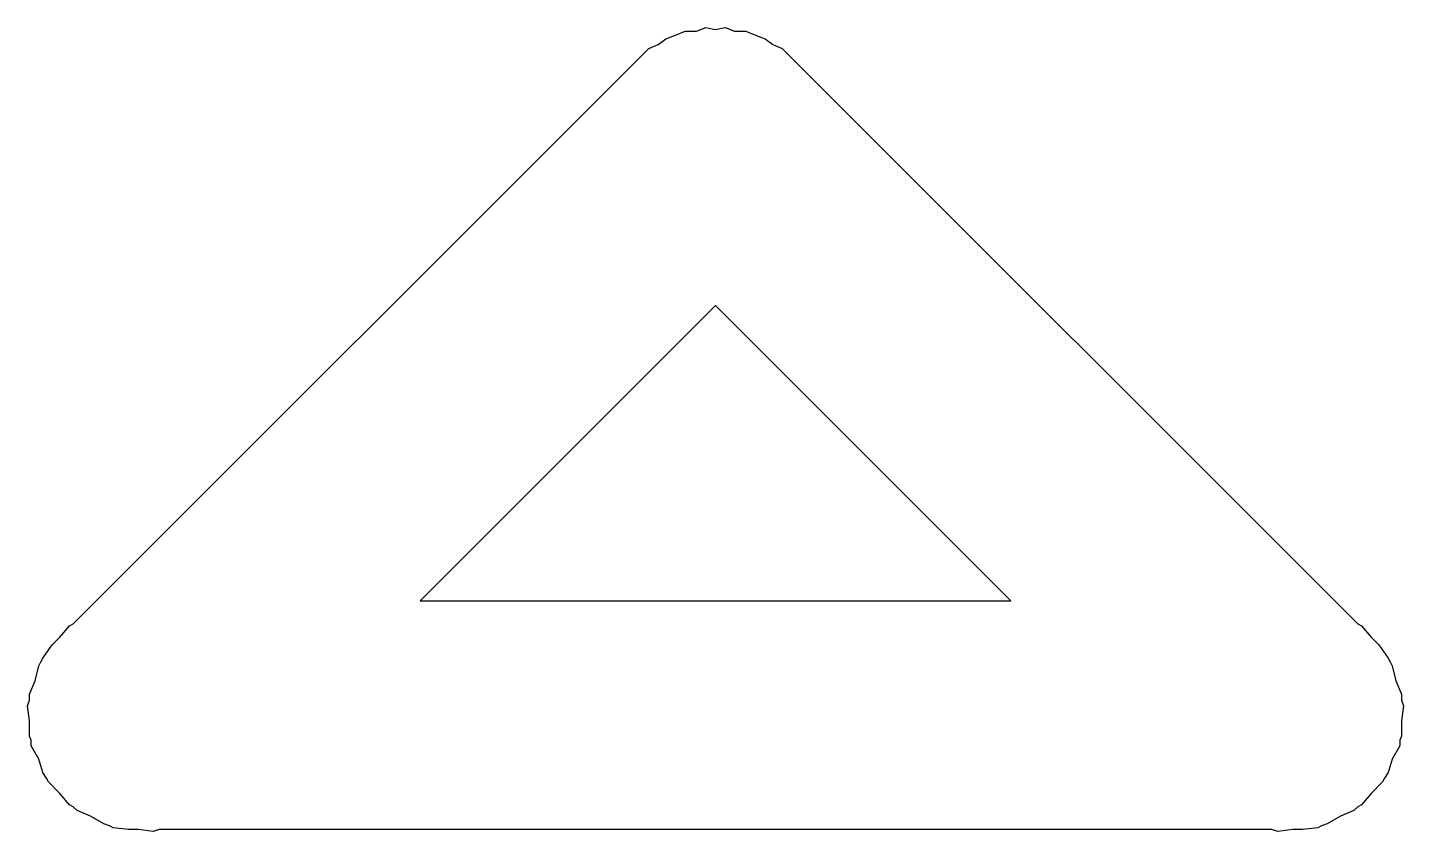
# Model space of a CAD drawing. Extents: x 105.5 to 202.9, y -138.6 to -44.
# Drawn here: x 177.439 to 178.161, y -135.011 to -134.589 of the extents above; entities that cross this region are included whole.
import ezdxf

# ---------------------------------------------------------------- set-up
doc = ezdxf.new("R2010")
doc.units = 0
doc.header["$MEASUREMENT"] = 0
doc.layers.add('BLACK', color=7, linetype='CONTINUOUS')

msp = doc.modelspace()

# ---------------------------------------------------------------- linework, layer by layer
at = {"layer": 'BLACK', "linetype": 'CONTINUOUS'}
for p, q in [((177.77, -134.598), (177.774, -134.595)), ((177.774, -134.595), (177.779, -134.593)), ((177.779, -134.593), (177.784, -134.591)), ((177.784, -134.591), (177.79, -134.591)), ((177.79, -134.591), (177.795, -134.589)), ((177.795, -134.589), (177.8, -134.59)), ((177.8, -134.59), (177.805, -134.589)), ((177.805, -134.589), (177.81, -134.591)), ((177.81, -134.591), (177.816, -134.591)), ((177.816, -134.591), (177.821, -134.593)), ((177.821, -134.593), (177.826, -134.595)), ((177.826, -134.595), (177.83, -134.598)), ((177.761, -134.604), (177.765, -134.6)), ((177.765, -134.6), (177.77, -134.598)), ((177.83, -134.598), (177.835, -134.6)), ((177.835, -134.6), (177.839, -134.604)), ((177.463, -134.902), (177.761, -134.604)), ((177.761, -134.604), (177.761, -134.604)), ((177.839, -134.604), (177.839, -134.604)), ((177.839, -134.604), (178.137, -134.902)), ((177.8, -134.735), (177.645, -134.89)), ((177.955, -134.89), (177.8, -134.735)), ((177.645, -134.89), (177.955, -134.89)), ((177.456, -134.909), (177.461, -134.903)), ((177.461, -134.903), (177.463, -134.902)), ((178.137, -134.902), (178.139, -134.903)), ((178.139, -134.903), (178.144, -134.909)), ((177.452, -134.913), (177.454, -134.911)), ((177.454, -134.911), (177.456, -134.909)), ((178.144, -134.909), (178.146, -134.911)), ((178.146, -134.911), (178.148, -134.913)), ((177.446, -134.922), (177.447, -134.92)), ((177.447, -134.92), (177.452, -134.913)), ((178.148, -134.913), (178.153, -134.92)), ((178.153, -134.92), (178.154, -134.922)), ((177.443, -134.932), (177.445, -134.924)), ((177.445, -134.924), (177.446, -134.922)), ((178.154, -134.922), (178.155, -134.924)), ((178.155, -134.924), (178.157, -134.932)), ((177.44, -134.939), (177.443, -134.932)), ((178.157, -134.932), (178.16, -134.939)), ((177.44, -134.942), (177.44, -134.939)), ((178.16, -134.939), (178.16, -134.942)), ((177.439, -134.945), (177.44, -134.942)), ((177.44, -134.953), (177.439, -134.945)), ((178.16, -134.942), (178.161, -134.945)), ((178.161, -134.945), (178.16, -134.953)), ((177.44, -134.961), (177.44, -134.953)), ((178.16, -134.953), (178.16, -134.961)), ((177.441, -134.963), (177.44, -134.961)), ((177.441, -134.966), (177.441, -134.963)), ((178.16, -134.961), (178.159, -134.963)), ((178.159, -134.963), (178.159, -134.966)), ((177.445, -134.973), (177.441, -134.966)), ((178.159, -134.966), (178.155, -134.973)), ((177.447, -134.98), (177.445, -134.973)), ((178.155, -134.973), (178.153, -134.98)), ((177.449, -134.983), (177.447, -134.98)), ((177.45, -134.985), (177.449, -134.983)), ((177.456, -134.991), (177.45, -134.985)), ((178.15, -134.985), (178.144, -134.991)), ((178.151, -134.983), (178.15, -134.985)), ((178.153, -134.98), (178.151, -134.983)), ((177.461, -134.997), (177.456, -134.991)), ((178.144, -134.991), (178.139, -134.997)), ((177.463, -134.998), (177.461, -134.997)), ((177.465, -135), (177.463, -134.998)), ((178.137, -134.998), (178.135, -135)), ((178.139, -134.997), (178.137, -134.998)), ((177.472, -135.003), (177.465, -135)), ((177.479, -135.007), (177.472, -135.003)), ((178.128, -135.003), (178.121, -135.007)), ((178.135, -135), (178.128, -135.003)), ((177.482, -135.008), (177.479, -135.007)), ((177.484, -135.009), (177.482, -135.008)), ((177.492, -135.01), (177.484, -135.009)), ((177.495, -135.01), (177.492, -135.01)), ((177.497, -135.01), (177.495, -135.01)), ((177.505, -135.011), (177.497, -135.01)), ((177.508, -135.01), (177.505, -135.011)), ((178.092, -135.01), (177.508, -135.01)), ((178.095, -135.011), (178.092, -135.01)), ((178.103, -135.01), (178.095, -135.011)), ((178.105, -135.01), (178.103, -135.01)), ((178.108, -135.01), (178.105, -135.01)), ((178.116, -135.009), (178.108, -135.01)), ((178.118, -135.008), (178.116, -135.009)), ((178.121, -135.007), (178.118, -135.008))]:
    msp.add_line(p, q, dxfattribs=at)

doc.saveas('drawing.dxf')
